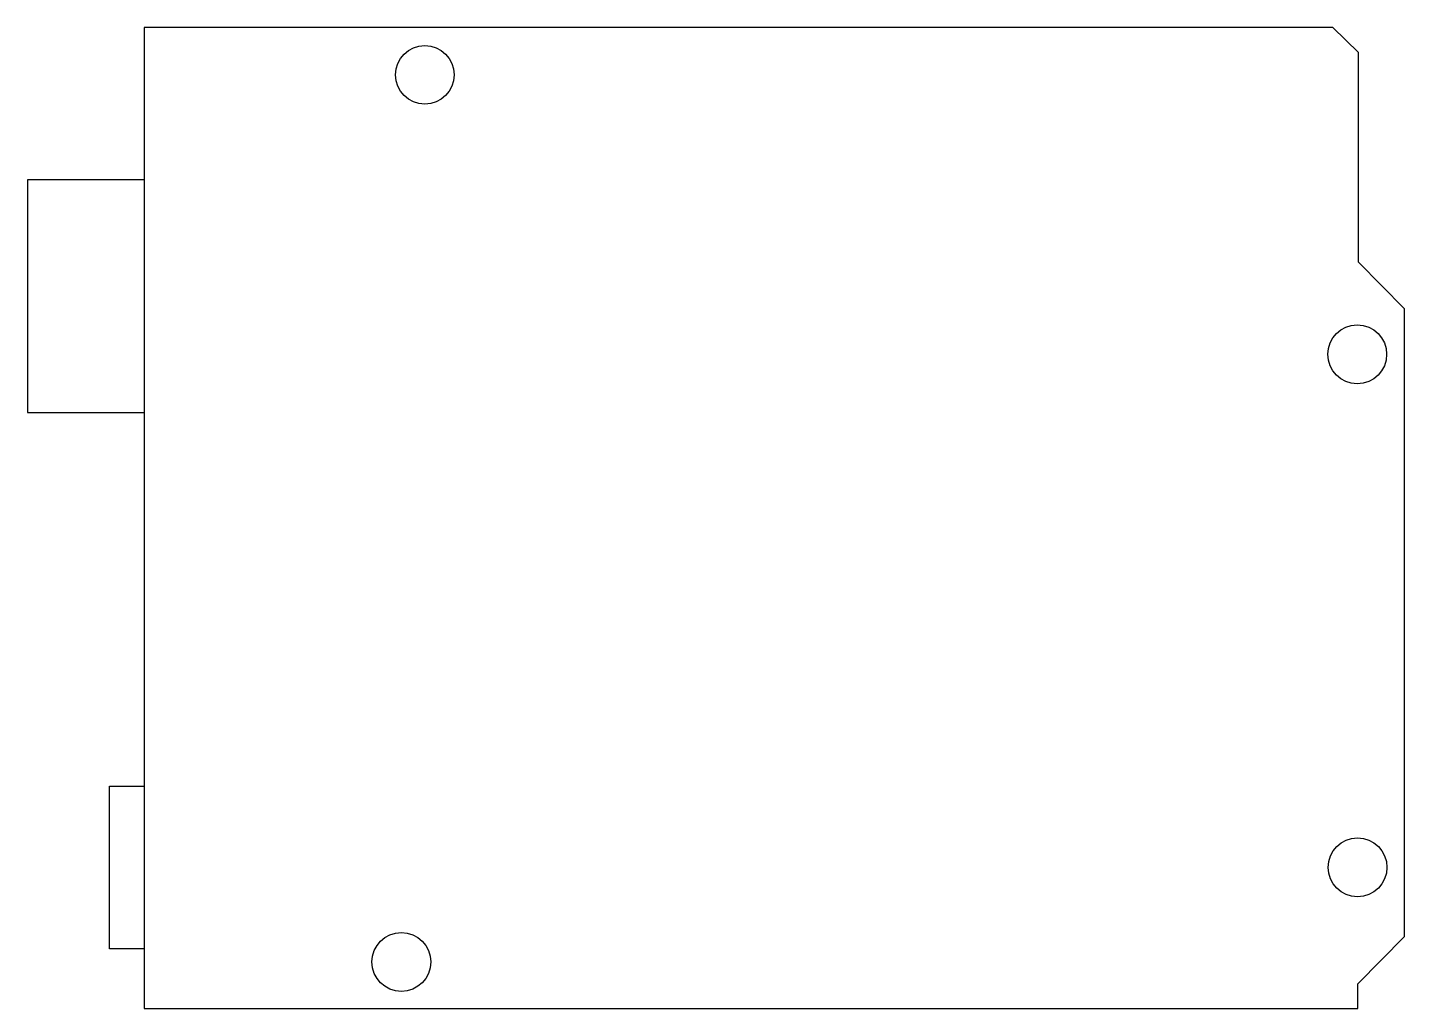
# Model space of a CAD drawing. Header units: millimetres. Extents: x 31.6 to 106.5, y 24.2 to 77.6.
import ezdxf

# ---------------------------------------------------------------- set-up
doc = ezdxf.new("R2010")
doc.units = ezdxf.units.MM
doc.layers.add('CONST', color=1, linetype='Continuous')

msp = doc.modelspace()

# ---------------------------------------------------------------- linework, layer by layer
at = {"layer": 'CONST'}
for p, q in [((102.563, 77.628), (37.909, 77.628)), ((37.909, 77.628), (37.909, 24.239)), ((103.959, 76.276), (102.563, 77.628)), ((103.959, 64.849), (103.959, 76.276)), ((106.463, 62.321), (103.959, 64.849)), ((106.463, 28.165), (106.463, 62.321)), ((103.93, 25.577), (106.463, 28.165)), ((103.93, 24.239), (103.93, 25.577)), ((37.909, 24.239), (103.93, 24.239))]:
    msp.add_line(p, q, dxfattribs=at)
for points in [[(37.909, 69.34), (31.571, 69.34), (31.571, 56.68), (37.909, 56.68)], [(37.909, 27.477), (36.023, 27.477), (36.023, 36.343), (37.909, 36.343)]]:
    msp.add_lwpolyline(points, dxfattribs=at)
for centre in [(53.18, 75.053), (103.895, 59.842), (103.911, 31.919), (51.906, 26.771)]:
    msp.add_circle(centre, 1.6, dxfattribs=at)

doc.saveas('drawing.dxf')
